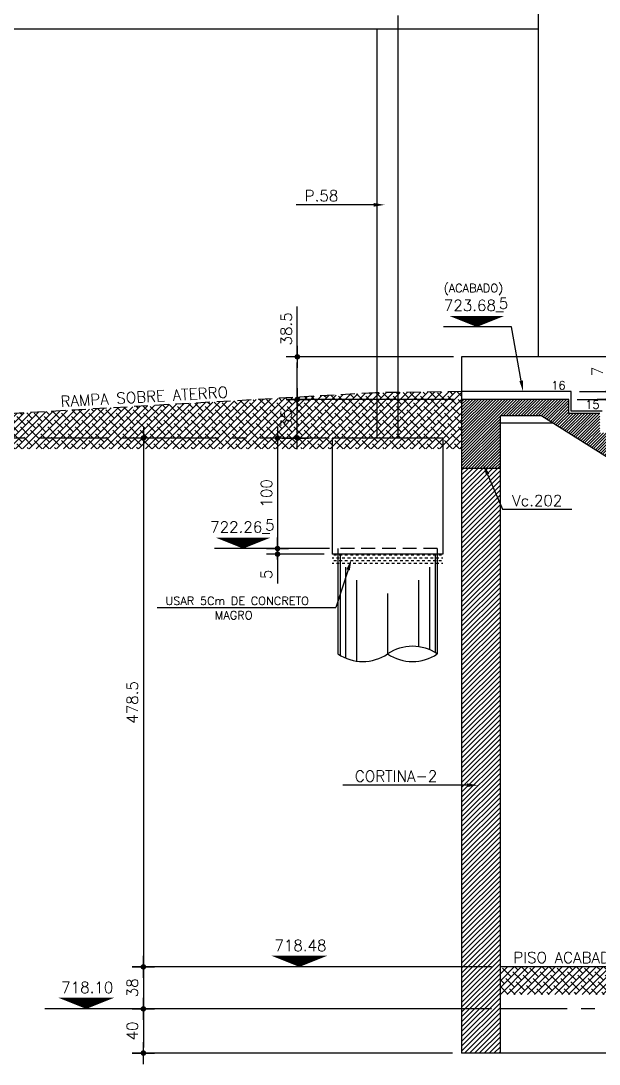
# Model space of a CAD drawing. Header units: inches. Extents: x 0 to 5940, y 0 to 4205.
# Drawn here: x 939 to 1463, y 2277 to 3221 of the extents above; entities that cross this region are included whole.
import ezdxf
from ezdxf.enums import TextEntityAlignment as Align

# ---------------------------------------------------------------- set-up
doc = ezdxf.new("R2010")
doc.units = ezdxf.units.IN
doc.header["$LTSCALE"] = 50
doc.header["$MEASUREMENT"] = 0
doc.linetypes.add('CENTER', pattern=[2, 1.25, -0.25, 0.25, -0.25])
doc.linetypes.add('HIDDEN', pattern=[0.375, 0.25, -0.125])
for name, color, linetype in [('CORTES', 2, 'Continuous'), ('COTA', 6, 'Continuous'), ('NIVEL', 3, 'Continuous'), ('TEXTO', 3, 'Continuous')]:
    doc.layers.add(name, color=color, linetype=linetype)
doc.styles.add('ROMANS', font='romans.shx')
doc.dimstyles.new('COTA_50', dxfattribs={"dimscale": 5, "dimtxt": 2, "dimasz": 1, "dimexe": 2, "dimexo": 1.5, "dimgap": 1, "dimtad": 1, "dimzin": 12, "dimdsep": 46, "dimtxsty": 'ROMANS', "dimblk1": 'COTA', "dimblk2": 'COTA', "dimsah": 1, "dimcen": -4, "dimdle": 1.5, "dimclrd": 6, "dimclre": 6, "dimclrt": 3, "dimadec": 0, "dimazin": 0, "dimtfac": 1, "dimtofl": 0, "dimtmove": 0, "dimatfit": 3, "dimldrblk": 'COTA', "dimfxl": 1, "dimtolj": 1, "dimtzin": 12, "dimarcsym": 0})

# ---------------------------------------------------------------- blocks, each defined once
blk = doc.blocks.new('COTA')
at = {"layer": 'COTA'}
for p, q in [((0, -2), (0, 2)), ((2, 0), (-2, 0))]:
    blk.add_line(p, q, dxfattribs=at)
at = {"layer": 'COTA', "const_width": 0.5}
blk.add_lwpolyline([(-0.25, 0, 1), (0.25, 0, 1)], format="xyb", close=True, dxfattribs=at)
blk = doc.blocks.new('*D17')
at = {"layer": 'COTA', "color": 6, "lineweight": -2, "transparency": 16777216}
for p, q in [((1088.68, 2843.28), (1040.29, 2843.28)), ((1050.29, 2838.28), (1050.29, 2369.78)), ((1365.3, 2364.78), (1040.29, 2364.78))]:
    blk.add_line(p, q, dxfattribs=at)
at = {"layer": 'Defpoints', "color": 0, "transparency": 16777216}
for p in [(1096.18, 2843.28), (1050.29, 2364.78), (1372.8, 2364.78)]:
    blk.add_point(p, dxfattribs=at)
at = {"layer": 'COTA', "color": 6, "lineweight": -2, "transparency": 16777216, "xscale": 5, "yscale": 5, "zscale": 5}
for p, rotation in [((1050.29, 2843.28), 90), ((1050.29, 2364.78), 270)]:
    blk.add_blockref('COTA', p, dxfattribs=dict(at, rotation=rotation))
at = {"layer": 'COTA', "color": 3, "transparency": 16777216, "insert": (1040.29, 2604.03), "char_height": 10, "attachment_point": 5, "rotation": 90, "style": 'ROMANS'}
blk.add_mtext('\\A1;478.5', dxfattribs=at)
blk = doc.blocks.new('*D18')
at = {"layer": 'COTA', "color": 6, "lineweight": -2, "transparency": 16777216}
for p, q in [((1365.3, 2364.78), (1040.29, 2364.78)), ((1050.29, 2359.78), (1050.29, 2331.78)), ((1365.3, 2326.78), (1040.29, 2326.78))]:
    blk.add_line(p, q, dxfattribs=at)
at = {"layer": 'Defpoints', "color": 0, "transparency": 16777216}
for p in [(1372.8, 2364.78), (1050.29, 2326.78), (1372.8, 2326.78)]:
    blk.add_point(p, dxfattribs=at)
at = {"layer": 'COTA', "color": 6, "lineweight": -2, "transparency": 16777216, "xscale": 5, "yscale": 5, "zscale": 5}
for p, rotation in [((1050.29, 2364.78), 90), ((1050.29, 2326.78), 270)]:
    blk.add_blockref('COTA', p, dxfattribs=dict(at, rotation=rotation))
at = {"layer": 'COTA', "color": 3, "transparency": 16777216, "insert": (1040.29, 2345.78), "char_height": 10, "attachment_point": 5, "rotation": 90, "style": 'ROMANS'}
blk.add_mtext('\\A1;38', dxfattribs=at)
blk = doc.blocks.new('*D19')
at = {"layer": 'COTA', "color": 6, "lineweight": -2, "transparency": 16777216}
for p, q in [((1365.3, 2326.78), (1040.29, 2326.78)), ((1050.29, 2321.78), (1050.29, 2291.78)), ((1329.82, 2286.78), (1040.29, 2286.78))]:
    blk.add_line(p, q, dxfattribs=at)
at = {"layer": 'Defpoints', "color": 0, "transparency": 16777216}
for p in [(1372.8, 2326.78), (1050.29, 2286.78), (1337.32, 2286.78)]:
    blk.add_point(p, dxfattribs=at)
at = {"layer": 'COTA', "color": 6, "lineweight": -2, "transparency": 16777216, "xscale": 5, "yscale": 5, "zscale": 5}
for p, rotation in [((1050.29, 2326.78), 90), ((1050.29, 2286.78), 270)]:
    blk.add_blockref('COTA', p, dxfattribs=dict(at, rotation=rotation))
at = {"layer": 'COTA', "color": 3, "transparency": 16777216, "insert": (1040.29, 2306.78), "char_height": 10, "attachment_point": 5, "rotation": 90, "style": 'ROMANS'}
blk.add_mtext('\\A1;40', dxfattribs=at)
blk = doc.blocks.new('*D26')
at = {"layer": 'COTA', "color": 6, "lineweight": -2, "transparency": 16777216}
for p, q in [((1330.69, 2878.28), (1179.54, 2878.28)), ((1189.54, 2848.28), (1189.54, 2873.28)), ((1210.95, 2843.28), (1179.54, 2843.28))]:
    blk.add_line(p, q, dxfattribs=at)
at = {"layer": 'Defpoints', "color": 0, "transparency": 16777216}
for p in [(1189.54, 2878.28), (1338.19, 2878.28), (1218.45, 2843.28)]:
    blk.add_point(p, dxfattribs=at)
at = {"layer": 'COTA', "color": 6, "lineweight": -2, "transparency": 16777216, "xscale": 5, "yscale": 5, "zscale": 5}
for p, rotation in [((1189.54, 2878.28), 90), ((1189.54, 2843.28), 270)]:
    blk.add_blockref('COTA', p, dxfattribs=dict(at, rotation=rotation))
at = {"layer": 'COTA', "color": 3, "transparency": 16777216, "insert": (1179.54, 2860.78), "char_height": 10, "attachment_point": 5, "rotation": 90, "style": 'ROMANS'}
blk.add_mtext('\\A1;35', dxfattribs=at)
blk = doc.blocks.new('*D27')
at = {"layer": 'COTA', "color": 6, "lineweight": -2, "transparency": 16777216}
for p, q in [((1189.54, 2916.78), (1189.54, 2962.25)), ((1330.69, 2916.78), (1179.54, 2916.78)), ((1189.54, 2883.28), (1189.54, 2911.78)), ((1330.69, 2878.28), (1179.54, 2878.28))]:
    blk.add_line(p, q, dxfattribs=at)
at = {"layer": 'Defpoints', "color": 0, "transparency": 16777216}
for p in [(1189.54, 2916.78), (1338.19, 2916.78), (1338.19, 2878.28)]:
    blk.add_point(p, dxfattribs=at)
at = {"layer": 'COTA', "color": 6, "lineweight": -2, "transparency": 16777216, "xscale": 5, "yscale": 5, "zscale": 5}
for p, rotation in [((1189.54, 2916.78), 90), ((1189.54, 2878.28), 270)]:
    blk.add_blockref('COTA', p, dxfattribs=dict(at, rotation=rotation))
at = {"layer": 'COTA', "color": 3, "transparency": 16777216, "insert": (1179.54, 2942.01), "char_height": 10, "attachment_point": 5, "rotation": 90, "style": 'ROMANS'}
blk.add_mtext('\\A1;38.5', dxfattribs=at)
blk = doc.blocks.new('*D41')
at = {"layer": 'COTA', "color": 6, "lineweight": -2, "transparency": 16777216}
for p, q in [((1494.43, 2883.28), (1494.43, 2936.85)), ((1442.69, 2878.28), (1504.43, 2878.28)), ((1470.66, 2865.63), (1504.43, 2865.63)), ((1494.43, 2860.63), (1494.43, 2855.63))]:
    blk.add_line(p, q, dxfattribs=at)
at = {"layer": 'Defpoints', "color": 0, "transparency": 16777216}
for p in [(1435.19, 2878.28), (1494.43, 2878.28), (1463.16, 2865.63)]:
    blk.add_point(p, dxfattribs=at)
at = {"layer": 'COTA', "color": 6, "lineweight": -2, "transparency": 16777216, "xscale": 5, "yscale": 5, "zscale": 5}
for p, rotation in [((1494.43, 2878.28), 270), ((1494.43, 2865.63), 90)]:
    blk.add_blockref('COTA', p, dxfattribs=dict(at, rotation=rotation))
at = {"layer": 'COTA', "color": 3, "transparency": 16777216, "insert": (1484.43, 2912.56), "char_height": 10, "attachment_point": 5, "rotation": 90, "style": 'ROMANS'}
blk.add_mtext('\\A1;12.65', dxfattribs=at)
blk = doc.blocks.new('*D42')
at = {"layer": 'COTA', "color": 6, "lineweight": -2, "transparency": 16777216}
for p, q in [((1470.88, 2890.28), (1470.88, 2911.94)), ((1444.66, 2885.28), (1480.88, 2885.28)), ((1470.88, 2873.28), (1470.88, 2868.28)), ((1474.52, 2878.28), (1480.88, 2878.28))]:
    blk.add_line(p, q, dxfattribs=at)
at = {"layer": 'Defpoints', "color": 0, "transparency": 16777216}
for p in [(1437.16, 2885.28), (1470.88, 2885.28), (1467.02, 2878.28)]:
    blk.add_point(p, dxfattribs=at)
at = {"layer": 'COTA', "color": 6, "lineweight": -2, "transparency": 16777216, "xscale": 5, "yscale": 5, "zscale": 5}
for p, rotation in [((1470.88, 2885.28), 270), ((1470.88, 2878.28), 90)]:
    blk.add_blockref('COTA', p, dxfattribs=dict(at, rotation=rotation))
at = {"layer": 'COTA', "color": 3, "transparency": 16777216, "insert": (1460.88, 2903.61), "char_height": 10, "attachment_point": 5, "rotation": 90, "style": 'ROMANS'}
blk.add_mtext('\\A1;7', dxfattribs=at)
blk = doc.blocks.new('*D193')
at = {"layer": 'COTA', "color": 6, "lineweight": -2, "transparency": 16777216}
for p, q in [((1175.39, 2843.28), (1181.64, 2843.28)), ((1171.64, 2838.28), (1171.64, 2748.28)), ((1218.69, 2743.28), (1161.64, 2743.28))]:
    blk.add_line(p, q, dxfattribs=at)
at = {"layer": 'Defpoints', "color": 0, "transparency": 16777216}
for p in [(1167.89, 2843.28), (1171.64, 2743.28), (1226.19, 2743.28)]:
    blk.add_point(p, dxfattribs=at)
at = {"layer": 'COTA', "color": 6, "lineweight": -2, "transparency": 16777216, "xscale": 5, "yscale": 5, "zscale": 5}
for p, rotation in [((1171.64, 2843.28), 90), ((1171.64, 2743.28), 270)]:
    blk.add_blockref('COTA', p, dxfattribs=dict(at, rotation=rotation))
at = {"layer": 'COTA', "color": 3, "transparency": 16777216, "insert": (1161.64, 2793.28), "char_height": 10, "attachment_point": 5, "rotation": 90, "style": 'ROMANS'}
blk.add_mtext('\\A1;100', dxfattribs=at)
blk = doc.blocks.new('*D194')
at = {"layer": 'COTA', "color": 6, "lineweight": -2, "transparency": 16777216}
for p, q in [((1171.64, 2748.28), (1171.64, 2753.28)), ((1218.69, 2743.28), (1161.64, 2743.28)), ((1213.69, 2738.28), (1161.64, 2738.28)), ((1171.64, 2733.28), (1171.64, 2711.61))]:
    blk.add_line(p, q, dxfattribs=at)
at = {"layer": 'Defpoints', "color": 0, "transparency": 16777216}
for p in [(1171.64, 2738.28), (1221.19, 2738.28), (1226.19, 2743.28)]:
    blk.add_point(p, dxfattribs=at)
at = {"layer": 'COTA', "color": 6, "lineweight": -2, "transparency": 16777216, "xscale": 5, "yscale": 5, "zscale": 5}
for p, rotation in [((1171.64, 2743.28), 270), ((1171.64, 2738.28), 90)]:
    blk.add_blockref('COTA', p, dxfattribs=dict(at, rotation=rotation))
at = {"layer": 'COTA', "color": 3, "transparency": 16777216, "insert": (1161.64, 2719.94), "char_height": 10, "attachment_point": 5, "rotation": 90, "style": 'ROMANS'}
blk.add_mtext('\\A1;5', dxfattribs=at)

msp = doc.modelspace()

# ---------------------------------------------------------------- hatches: boundary and pattern name
at = {"transparency": 33554687}
h = msp.add_hatch(dxfattribs=at)
h.set_pattern_fill('ANSI31', color=256, style=0)
h.paths.add_polyline_path([(1172.04, 2924.275), (1172.04, 2959.751), (1187.04, 2959.751), (1187.04, 2924.275)], flags=9)
h = msp.add_hatch(dxfattribs=at)
h.set_pattern_fill('ANSI31', color=256, style=0)
h.paths.add_polyline_path([(1172.04, 2850.18), (1172.04, 2871.371), (1187.04, 2871.371), (1187.04, 2850.18)], flags=9)
at = {"layer": 'CORTES'}
h = msp.add_hatch(dxfattribs=at)
h.set_pattern_fill('ANSI38', color=253, scale=35)
h.set_pattern_definition([(45, (-20281.5175, 13964.022), (-3.0935922, 3.0935922), []), (135, (-20281.5175, 13964.022), (-9.2807765, 3.0935922), [10.9375, -6.5625])])
h.paths.add_polyline_path([(1338.19, 2885.275), (1260.239, 2884.275), (816.037, 2858.775), (619.638, 2858.775), (619.638, 2833.556), (1338.19, 2833.556)])
h = msp.add_hatch(dxfattribs=at)
h.set_pattern_fill('ANSI31', color=252, scale=15)
h.paths.add_polyline_path([(1743.156, 2671.475), (1743.156, 2689.125), (1715.156, 2689.125), (1715.156, 2706.775), (1687.156, 2706.775), (1687.156, 2724.425), (1659.156, 2724.425), (1659.156, 2742.075), (1631.156, 2742.075), (1631.156, 2759.725), (1603.156, 2759.725), (1603.156, 2777.375), (1575.156, 2777.375), (1575.156, 2795.025), (1547.156, 2795.025), (1547.156, 2812.675), (1519.156, 2812.675), (1519.156, 2830.325), (1491.156, 2830.325), (1491.156, 2847.975), (1463.156, 2847.975), (1463.156, 2865.625), (1435.156, 2865.625), (1435.156, 2878.275), (1413.805, 2878.275), (1338.19, 2878.275), (1338.19, 2815.775), (1373.19, 2815.775), (1373.19, 2863.275), (1410.755, 2863.275), (1836.156, 2595.121), (1836.156, 2564.775), (1855.156, 2564.775), (1855.156, 2615.942), (1855.156, 2618.525), (1827.156, 2618.525), (1827.156, 2636.175), (1799.156, 2636.175), (1799.156, 2653.825), (1771.156, 2653.825), (1771.156, 2671.475)])
h = msp.add_hatch(dxfattribs=at)
h.set_pattern_fill('ANSI31', color=253, scale=25)
h.set_pattern_definition([(45, (6920.7044, 13116.8642), (-2.2097087, 2.2097087), [])])
h.paths.add_polyline_path([(1373.19, 2815.775), (1338.19, 2815.775), (1338.19, 2286.775), (1373.19, 2286.775)])
h = msp.add_hatch(dxfattribs=at)
h.set_pattern_fill('DASH', color=252, scale=20, style=0)
h.paths.add_polyline_path([(1321.193, 2738.275), (1221.193, 2738.275), (1221.193, 2728.275), (1321.193, 2728.275)])
h = msp.add_hatch(dxfattribs=at)
h.set_pattern_fill('ANSI38', color=253, scale=35)
h.set_pattern_definition([(45, (-20281.5175, 13966.022), (-3.0935922, 3.0935922), []), (135, (-20281.5175, 13966.022), (-9.2807765, 3.0935922), [10.9375, -6.5625])])
h.paths.add_polyline_path([(1536.69, 2339.775), (1536.69, 2364.775), (1373.19, 2364.775), (1373.19, 2339.775)])

# ---------------------------------------------------------------- linework, layer by layer
for p, q in [((1407.692, 2916.775), (1407.692, 3714.535)), ((1407.692, 3213.275), (816.537, 3213.275)), ((1261.693, 2843.275), (1261.693, 3213.275)), ((1280.693, 2843.275), (1280.693, 3213.275)), ((1338.19, 2916.775), (1338.19, 2878.275)), ((1774.156, 2916.775), (1338.19, 2916.775)), ((1421.066, 2856.775), (1373.19, 2856.775)), ((1321.193, 2843.275), (1221.193, 2843.275)), ((1221.193, 2843.275), (1221.193, 2738.275)), ((1321.193, 2843.275), (1321.193, 2738.275)), ((1338.19, 2815.775), (1338.19, 2286.775)), ((1321.193, 2738.275), (1221.193, 2738.275)), ((1226.193, 2738.275), (1226.193, 2647.96)), ((1316.193, 2738.275), (1316.193, 2647.96)), ((1536.69, 2364.775), (1373.19, 2364.775)), ((1373.19, 2286.775), (1338.19, 2286.775)), ((1533.69, 2286.775), (1373.19, 2286.775))]:
    msp.add_line(p, q, dxfattribs=at)
at = {"layer": 'CORTES', "color": 8, "linetype": 'HIDDEN'}
for p, q in [((1280.693, 3213.275), (1280.693, 3273.275)), ((1316.193, 2743.275), (1226.193, 2743.275)), ((1226.193, 2743.275), (1226.193, 2738.275)), ((1316.193, 2743.275), (1316.193, 2738.275))]:
    msp.add_line(p, q, dxfattribs=at)
at = {"layer": 'CORTES', "color": 1, "linetype": 'HIDDEN'}
for p, q in [((1260.239, 2884.275), (816.037, 2858.775)), ((1338.19, 2885.275), (1260.239, 2884.275))]:
    msp.add_line(p, q, dxfattribs=at)
at = {"layer": 'CORTES', "color": 253}
for p, q in [((1437.156, 2885.275), (1338.19, 2885.275)), ((1373.19, 2286.775), (1373.19, 2815.775))]:
    msp.add_line(p, q, dxfattribs=at)
at = {"layer": 'CORTES', "color": 1}
for p, q in [((1338.19, 2878.275), (1338.19, 2815.775)), ((1435.19, 2878.275), (1338.19, 2878.275)), ((1373.19, 2815.775), (1373.19, 2863.275)), ((1410.755, 2863.275), (1373.19, 2863.275)), ((1410.755, 2863.275), (1836.156, 2595.121)), ((1373.19, 2815.775), (1338.19, 2815.775))]:
    msp.add_line(p, q, dxfattribs=at)
at = {"layer": 'CORTES', "color": 8}
for p, q in [((1228.193, 2738.275), (1228.193, 2646.685)), ((1314.193, 2738.275), (1314.193, 2649.235)), ((1233.193, 2726.451), (1233.193, 2644.159)), ((1309.193, 2726.451), (1309.193, 2651.761)), ((1243.193, 2714.626), (1243.193, 2641.415)), ((1299.193, 2714.626), (1299.193, 2654.505)), ((1271.193, 2702.52), (1271.193, 2647.96))]:
    msp.add_line(p, q, dxfattribs=at)
at = {"layer": 'CORTES', "color": 253}
msp.add_lwpolyline([(1465.156, 2867.625), (1437.156, 2867.625), (1437.156, 2885.275), (1413.805, 2885.275)], dxfattribs=at)
at = {"layer": 'CORTES', "color": 1}
msp.add_lwpolyline([(1463.156, 2865.625), (1435.156, 2865.625), (1435.156, 2878.275), (1413.805, 2878.275)], dxfattribs=at)
at = {"layer": 'CORTES'}
for centre, start, end in [((1293.693, 2614.87), 55.785197, 124.214803), ((1248.693, 2681.049), 235.785197, 304.214803), ((1293.693, 2681.049), 235.785197, 304.214803)]:
    msp.add_arc(centre, 40.014, start, end, dxfattribs=at)
at = {"layer": 'COTA', "linetype": 'CENTER'}
for p, q in [((1218.447, 2843.275), (911.537, 2843.275)), ((1533.69, 2326.775), (1373.19, 2326.775))]:
    msp.add_line(p, q, dxfattribs=at)
at = {"layer": 'COTA'}
for p, q in [((1161.638, 2743.275), (1114.601, 2743.275)), ((1040.291, 2326.775), (961.203, 2326.775))]:
    msp.add_line(p, q, dxfattribs=at)
at = {"layer": 'NIVEL', "color": 1}
for points in [[(1351.954, 2943.824, 0, 50, 0), (1351.954, 2953.824, 50, 50, 0)], [(1140.569, 2743.275, 0, 50, 0), (1140.569, 2753.275, 50, 50, 0)], [(1191.445, 2364.775, 0, 50, 0), (1191.445, 2374.775, 50, 50, 0)], [(998.594, 2326.775, 0, 50, 0), (998.594, 2336.775, 50, 50, 0)]]:
    msp.add_lwpolyline(points, format="xyseb", dxfattribs=at)
at = {"layer": 'TEXTO', "color": 8}
for p, q in [((1258.515, 3054.329), (1188.365, 3054.329)), ((1383.402, 2943.824), (1321.807, 2943.824)), ((1392.068, 2895.121), (1383.402, 2943.824)), ((1361.691, 2810.351), (1375.171, 2778.928)), ((1375.171, 2778.928), (1437.995, 2778.928)), ((1235.441, 2724.074), (1224.359, 2689.998)), ((1062.625, 2689.998), (1224.359, 2689.998)), ((1342.978, 2529.155), (1230.817, 2529.155))]:
    msp.add_line(p, q, dxfattribs=at)
for points in [[(1258.515, 3052.662), (1258.515, 3055.995), (1268.515, 3054.329)], [(1390.427, 2894.829), (1393.709, 2895.413), (1393.82, 2885.275)], [(1363.223, 2811.008), (1360.16, 2809.694), (1357.749, 2819.541)], [(1237.026, 2723.559), (1233.856, 2724.59), (1238.533, 2733.584)], [(1342.978, 2527.488), (1342.978, 2530.822), (1352.978, 2529.155)]]:
    msp.add_solid(points, dxfattribs=at)

# ---------------------------------------------------------------- texts
at = {"layer": 'NIVEL', "color": 4, "style": 'ROMANS'}
msp.add_text('(ACABADO)', height=7.5, dxfattribs=at).set_placement((1348.868, 2975.199), align=Align.CENTER)
at = {"layer": 'NIVEL', "color": 3, "style": 'ROMANS'}
for s, p in [('723.68_', (1349.065, 2958.302)), ('5', (1376.083, 2960.211)), ('722.26_', (1137.68, 2757.753)), ('5', (1164.698, 2759.662)), ('718.48', (1192.333, 2379.129)), ('718.10', (999.482, 2341.129))]:
    msp.add_text(s, height=10, dxfattribs=at).set_placement(p, align=Align.CENTER)
at = {"layer": 'TEXTO', "color": 3, "style": 'ROMANS'}
for s, p in [('P.58', (1196.206, 3057.502)), ('Vc.202', (1383.867, 2781.728)), ('CORTINA-2', (1241.586, 2532.328)), ('PISO ACABADO A.T.', (1384.932, 2368.179))]:
    msp.add_text(s, height=10, dxfattribs=at).set_placement(p)
msp.add_text('RAMPA SOBRE ATERRO', height=10, rotation=3.248954, dxfattribs=at).set_placement((975.594, 2871.32))
at = {"layer": 'TEXTO', "color": 4, "style": 'ROMANS'}
for s, p in [('16', (1419.258, 2887.266)), ('15', (1450.068, 2869.843)), ('USAR 5Cm DE CONCRETO', (1070.269, 2692.23)), ('MAGRO', (1114.947, 2679.213))]:
    msp.add_text(s, height=7.5, dxfattribs=at).set_placement(p)

# ---------------------------------------------------------------- dimensions: what is measured, and where the dimension line sits
at = {"layer": 'COTA'}
for base, p1, p2, picture, middle in [((1189.54, 2916.775), (1338.19, 2878.275), (1338.19, 2916.775), '*D27', (1179.54, 2942.013)), ((1494.43, 2878.275), (1463.156, 2865.625), (1435.19, 2878.275), '*D41', (1484.43, 2912.561)), ((1470.88, 2885.275), (1467.019, 2878.275), (1437.156, 2885.275), '*D42', (1460.88, 2903.609)), ((1189.54, 2878.275), (1218.447, 2843.275), (1338.19, 2878.275), '*D26', (1179.54, 2860.775)), ((1050.291, 2364.775), (1096.176, 2843.275), (1372.797, 2364.775), '*D17', (1040.291, 2604.025)), ((1171.638, 2743.275), (1167.89, 2843.275), (1226.193, 2743.275), '*D193', (1161.638, 2793.275)), ((1171.638, 2738.275), (1226.193, 2743.275), (1221.193, 2738.275), '*D194', (1161.638, 2719.942)), ((1050.291, 2326.775), (1372.797, 2364.775), (1372.796, 2326.775), '*D18', (1040.291, 2345.775)), ((1050.291, 2286.775), (1372.796, 2326.775), (1337.316, 2286.775), '*D19', (1040.291, 2306.775))]:
    dim = msp.add_linear_dim(base=base, p1=p1, p2=p2, angle=90, dimstyle='COTA_50', dxfattribs=at)
    dim.commit()
    dim.dimension.update_dxf_attribs({"geometry": picture, "text_midpoint": middle})

doc.saveas('drawing.dxf')
